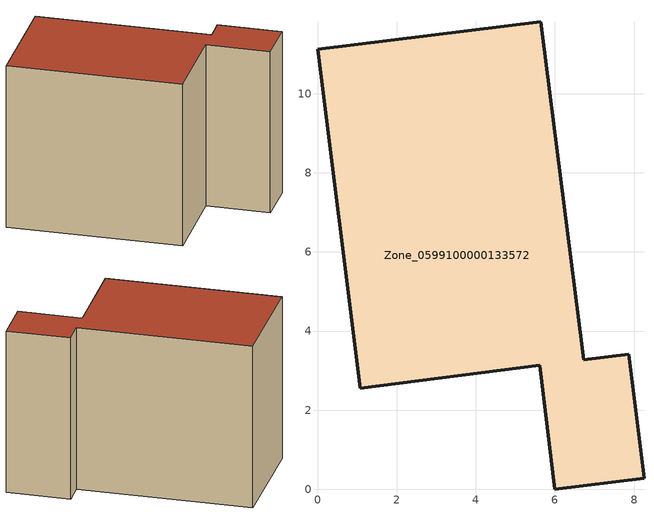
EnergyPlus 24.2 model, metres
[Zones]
Zone_0599100000133572
 floor ground (C_G): 0,11.12 5.64,11.82 6.73,3.27 7.86,3.42 8.25,0.28 6,0 5.61,3.13 1.08,2.56 z0
 wall outside (C_F): 5.64,11.82 0,11.12 1.08,2.56 5.61,3.13 6,0 8.25,0.28 7.86,3.42 6.73,3.27 5.64,11.82 z0:8.44
 roof outside (C_R): 8.25,0.28 7.86,3.42 6.73,3.27 5.64,11.82 0,11.12 1.08,2.56 5.61,3.13 6,0 z8.44
[BUILDING]
Pand.0599100000133572: North Axis=0; Terrain=City; Loads Convergence Tolerance Value=0.04; Temperature Convergence Tolerance Value=0.4; Solar Distribution=FullExterior; Maximum Number of Warmup Days=25; Minimum Number of Warmup Days=1
[Site:Location]
Rotterdam.The.Hague.AP_ZH_NLD Design_Conditions: Latitude=51.96; Longitude=4.45; Time Zone=1; Elevation=-4.5
[SITE:GROUNDTEMPERATURE:BUILDINGSURFACE]
18, 18, 18, 18, 18, 18, 18, 18, 18, 18, 18, 18
[MATERIAL] Thermal Absorptance=0.9; Solar Absorptance=0.7; Visible Absorptance=0.7
Name | Roughness | Thickness | Conductivity | Density | Specific Heat
G.TC.1975-1991 | MediumSmooth | 0.15 | 0.288461 | 540 | 1210
F.TC.1975-1991 | Rough | 0.3 | 0.230769 | 1920 | 840
R.TC.1975-1991 | MediumRough | 0.2 | 0.153846 | 1500 | 1000
[CONSTRUCTION]
C_G: G.TC.1975-1991
C_F: F.TC.1975-1991
C_R: R.TC.1975-1991
[ZONE]
Zone_0599100000133572: Type=1; Multiplier=1; Ceiling Height=Autocalculate; Volume=Autocalculate; Floor Area=autocalculate; Part of Total Floor Area=Yes
[ZONEINFILTRATION:DESIGNFLOWRATE]
Infil_Zone_0599100000133572: Zone or ZoneList or Space or SpaceList=Zone_0599100000133572; Schedule=AlwaysOn; Design Flow Rate Calculation Method=Flow/Area; Flow Rate per Floor Area=0.003; Constant Term Coefficient=1; Temperature Term Coefficient=0; Velocity Term Coefficient=0; Velocity Squared Term Coefficient=0
[HVACTEMPLATE:ZONE:IDEALLOADSAIRSYSTEM]
Zone_0599100000133572: Maximum Heating Supply Air Temperature=50; Minimum Cooling Supply Air Temperature=13; Maximum Heating Supply Air Humidity Ratio=0.0156; Minimum Cooling Supply Air Humidity Ratio=0.0077; Heating Limit=NoLimit; Cooling Limit=NoLimit; Dehumidification Control Type=ConstantSensibleHeatRatio; Cooling Sensible Heat Ratio=0.7; Dehumidification Setpoint=60; Humidification Control Type=None; Humidification Setpoint=30; Outdoor Air Method=None; Outdoor Air Flow Rate per Person=0.00944; Outdoor Air Flow Rate per Zone Floor Area=0; Outdoor Air Flow Rate per Zone=0; Demand Controlled Ventilation Type=None; Outdoor Air Economizer Type=NoEconomizer; Heat Recovery Type=None; Sensible Heat Recovery Effectiveness=0.7; Latent Heat Recovery Effectiveness=0.65
[ZONECONTROL:THERMOSTAT]
ThermostatControl_Zone_0599100000133572: Zone or ZoneList=Zone_0599100000133572; Control Type Schedule=DualSetpointControlType; Control 1=Thermostat_Zone_0599100000133572; Temperature Difference Between Cutout And Setpoint=0
[THERMOSTATSETPOINT:DUALSETPOINT]
Thermostat_Zone_0599100000133572: Heating Setpoint Temperature Schedule=HeatingSetpoint_Zone_0599100000133572; Cooling Setpoint Temperature Schedule=CoolingSetpoint_Zone_0599100000133572
[SCHEDULE:COMPACT]
HeatingSetpoint_Zone_0599100000133572: Through: 12/31, For: AllDays, Until: 24:00, 21
CoolingSetpoint_Zone_0599100000133572: Through: 12/31, For: AllDays, Until: 24:00, 24
DualSetpointControlType: Through: 12/31, For: AllDays, Until: 24:00, 4
AlwaysOn: Through: 12/31, For: AllDays, Until: 24:00, 1
